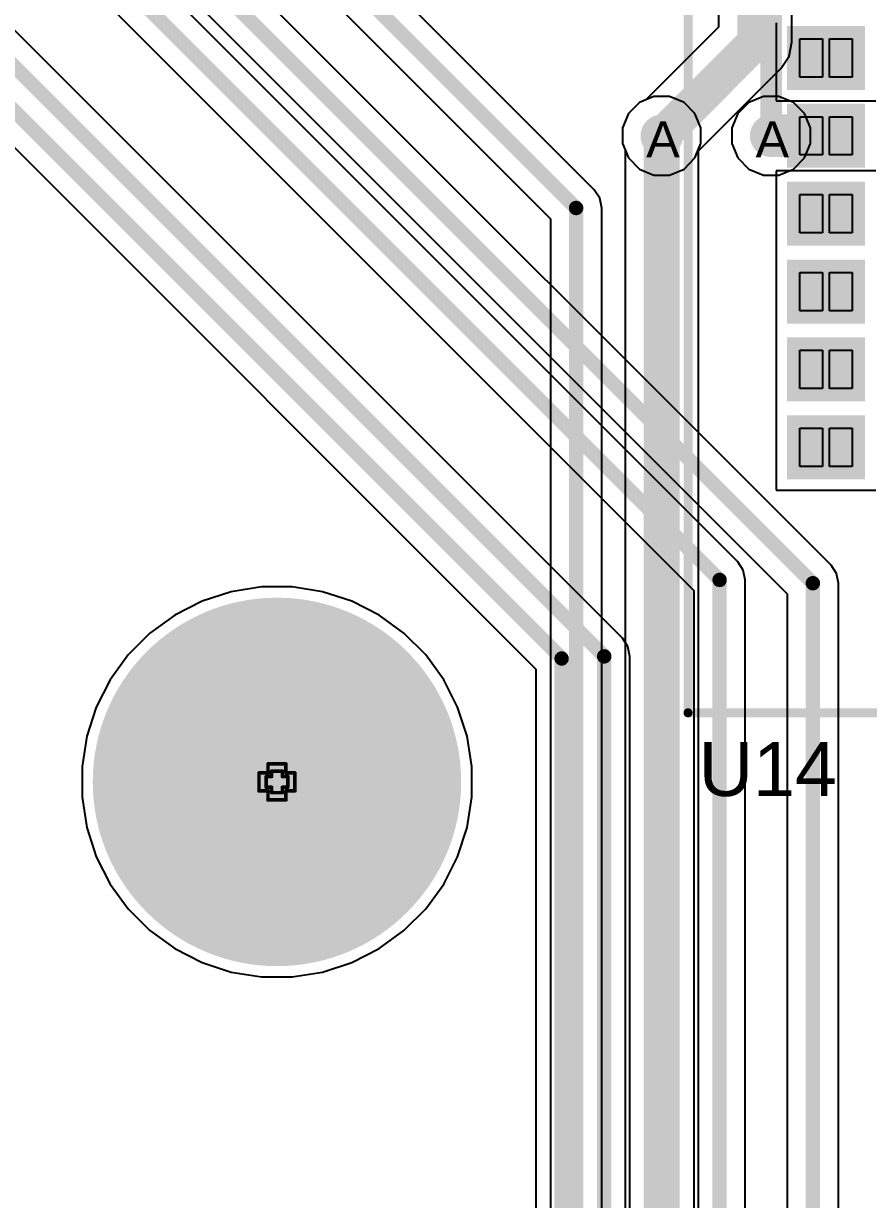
# Model space of a CAD drawing. Header units: inches. Extents: x 0 to 5271, y 0 to 5417.
# Drawn here: x 108.26 to 120.19, y 22.77 to 39.38 of the extents above; entities that cross this region are included whole.
import ezdxf

# ---------------------------------------------------------------- set-up
doc = ezdxf.new("R2010")
doc.units = ezdxf.units.IN
for name, color, linetype in [('Bottom Layer', 5, 'Continuous'), ('Bottom Solder', 6, 'Continuous'), ('Drill Drawing', 1, 'Continuous'), ('L2_GND1', 16, 'Continuous'), ('L3_SIG1', 76, 'Continuous'), ('L4_PWR', 90, 'Continuous'), ('L5_GND2', 156, 'Continuous'), ('L6_SIG2', 130, 'Continuous'), ('L7_GND3', 216, 'Continuous'), ('Multi-Layer', 9, 'Continuous'), ('Pad Holes', 156, 'Continuous'), ('Top Layer', 1, 'Continuous'), ('Top Overlay', 2, 'Continuous'), ('Top Paste', 8, 'Continuous'), ('Top Solder', 216, 'Continuous'), ('Via Holes', 16, 'Continuous')]:
    doc.layers.add(name, color=color, linetype=linetype)
doc.styles.add('Arial', font='', dxfattribs={"height": 0.2})
doc.styles.get('Arial').set_extended_font_data('Arial')

# ---------------------------------------------------------------- blocks, each defined once
blk = doc.blocks.new('AS0B826_S78B_7H_23')
at = {"layer": 'Bottom Layer'}
h = blk.add_hatch(color=5, dxfattribs=at)
edge = h.paths.add_edge_path()
edge.add_arc((37.802, -25.381), 2.5, 0, 360)
at = {"layer": 'Bottom Solder'}
h = blk.add_hatch(color=6, dxfattribs=at)
edge = h.paths.add_edge_path()
edge.add_arc((37.802, -25.381), 2.602, 0, 360)
at = {"layer": 'L2_GND1'}
h = blk.add_hatch(color=16, dxfattribs=at)
edge = h.paths.add_edge_path()
edge.add_arc((37.802, -25.381), 2.5, 0, 360)
at = {"layer": 'L3_SIG1'}
h = blk.add_hatch(color=76, dxfattribs=at)
edge = h.paths.add_edge_path()
edge.add_arc((37.802, -25.381), 2.5, 0, 360)
at = {"layer": 'L4_PWR'}
h = blk.add_hatch(color=90, dxfattribs=at)
edge = h.paths.add_edge_path()
edge.add_arc((37.802, -25.381), 2.5, 0, 360)
at = {"layer": 'L5_GND2'}
h = blk.add_hatch(color=156, dxfattribs=at)
edge = h.paths.add_edge_path()
edge.add_arc((37.802, -25.381), 2.5, 0, 360)
at = {"layer": 'L6_SIG2'}
h = blk.add_hatch(color=130, dxfattribs=at)
edge = h.paths.add_edge_path()
edge.add_arc((37.802, -25.381), 2.5, 0, 360)
at = {"layer": 'L7_GND3'}
h = blk.add_hatch(color=216, dxfattribs=at)
edge = h.paths.add_edge_path()
edge.add_arc((37.802, -25.381), 2.5, 0, 360)
at = {"layer": 'Multi-Layer'}
h = blk.add_hatch(color=9, dxfattribs=at)
edge = h.paths.add_edge_path()
edge.add_arc((37.802, -25.381), 2.5, 0, 360)
at = {"layer": 'Pad Holes'}
h = blk.add_hatch(color=7, dxfattribs=at)
edge = h.paths.add_edge_path()
edge.add_arc((37.802, -25.381), 1.65, 0, 360)
at = {"layer": 'Top Layer'}
h = blk.add_hatch(color=1, dxfattribs=at)
edge = h.paths.add_edge_path()
edge.add_arc((37.802, -25.381), 2.5, 0, 360)
at = {"layer": 'Top Solder'}
h = blk.add_hatch(color=216, dxfattribs=at)
edge = h.paths.add_edge_path()
edge.add_arc((37.802, -25.381), 2.602, 0, 360)
blk = doc.blocks.new('A7682E_268')
at = {"layer": 'Top Layer'}
for points in [[(-8.3, -0.2), (-7.4, -0.2), (-7.4, -0.9), (-8.3, -0.9)], [(-8.3, -1.3), (-7.4, -1.3), (-7.4, -2), (-8.3, -2)], [(-8.3, -2.4), (-7.4, -2.4), (-7.4, -3.1), (-8.3, -3.1)], [(-8.3, -3.5), (-7.4, -3.5), (-7.4, -4.2), (-8.3, -4.2)], [(-8.3, -4.6), (-7.4, -4.6), (-7.4, -5.3), (-8.3, -5.3)], [(-8.3, -5.7), (-7.4, -5.7), (-7.4, -6.4), (-8.3, -6.4)]]:
    blk.add_hatch(color=1, dxfattribs=at).paths.add_polyline_path(points)
at = {"layer": 'Top Solder'}
for points in [[(-8.402, -0.098), (-7.298, -0.098), (-7.298, -1.002), (-8.402, -1.002)], [(-8.402, -1.198), (-7.298, -1.198), (-7.298, -2.102), (-8.402, -2.102)], [(-8.402, -2.298), (-7.298, -2.298), (-7.298, -3.202), (-8.402, -3.202)], [(-8.402, -3.398), (-7.298, -3.398), (-7.298, -4.302), (-8.402, -4.302)], [(-8.402, -4.498), (-7.298, -4.498), (-7.298, -5.402), (-8.402, -5.402)], [(-8.402, -5.598), (-7.298, -5.598), (-7.298, -6.502), (-8.402, -6.502)]]:
    blk.add_hatch(color=216, dxfattribs=at).paths.add_polyline_path(points)
at = {"layer": 'Top Overlay'}
for points in [[(-9.8, -9.8, 0.127, 0.127, 0), (-9.8, 9.8, 0.127, 0.127, 0)], [(-9.8, -9.8, 0.127, 0.127, 0), (9.8, -9.8, 0.127, 0.127, 0)]]:
    blk.add_lwpolyline(points, format="xyseb", dxfattribs=at)
blk.add_lwpolyline([(-9.832, -9.8, 0.0635, 0.0635, 1), (-9.768, -9.8, 0.0635, 0.0635, 1)], format="xyseb", close=True, dxfattribs=at)
blk.add_lwpolyline([(-9.832, -9.8, 0.0635, 0.0635, 1), (-9.768, -9.8, 0.0635, 0.0635, 1)], format="xyseb", close=True, dxfattribs=at)
at = {"layer": 'Top Paste'}
for p, q in [((-8.22, -0.82), (-8.22, -0.28)), ((-8.22, -0.28), (-7.9, -0.28)), ((-7.9, -0.28), (-7.9, -0.82)), ((-7.8, -0.82), (-7.8, -0.28)), ((-7.8, -0.28), (-7.48, -0.28)), ((-7.48, -0.28), (-7.48, -0.82)), ((-7.9, -0.82), (-8.22, -0.82)), ((-7.48, -0.82), (-7.8, -0.82)), ((-8.22, -1.92), (-8.22, -1.38)), ((-8.22, -1.38), (-7.9, -1.38)), ((-7.9, -1.38), (-7.9, -1.92)), ((-7.8, -1.92), (-7.8, -1.38)), ((-7.8, -1.38), (-7.48, -1.38)), ((-7.48, -1.38), (-7.48, -1.92)), ((-7.9, -1.92), (-8.22, -1.92)), ((-7.48, -1.92), (-7.8, -1.92)), ((-8.22, -3.02), (-8.22, -2.48)), ((-8.22, -2.48), (-7.9, -2.48)), ((-7.9, -2.48), (-7.9, -3.02)), ((-7.8, -3.02), (-7.8, -2.48)), ((-7.8, -2.48), (-7.48, -2.48)), ((-7.48, -2.48), (-7.48, -3.02)), ((-7.9, -3.02), (-8.22, -3.02)), ((-7.48, -3.02), (-7.8, -3.02)), ((-8.22, -4.12), (-8.22, -3.58)), ((-8.22, -3.58), (-7.9, -3.58)), ((-7.9, -3.58), (-7.9, -4.12)), ((-7.8, -4.12), (-7.8, -3.58)), ((-7.8, -3.58), (-7.48, -3.58)), ((-7.48, -3.58), (-7.48, -4.12)), ((-7.9, -4.12), (-8.22, -4.12)), ((-7.48, -4.12), (-7.8, -4.12)), ((-8.22, -5.22), (-8.22, -4.68)), ((-8.22, -4.68), (-7.9, -4.68)), ((-7.9, -4.68), (-7.9, -5.22)), ((-7.8, -5.22), (-7.8, -4.68)), ((-7.8, -4.68), (-7.48, -4.68)), ((-7.48, -4.68), (-7.48, -5.22)), ((-7.9, -5.22), (-8.22, -5.22)), ((-7.48, -5.22), (-7.8, -5.22)), ((-8.22, -6.32), (-8.22, -5.78)), ((-8.22, -5.78), (-7.9, -5.78)), ((-7.9, -5.78), (-7.9, -6.32)), ((-7.8, -6.32), (-7.8, -5.78)), ((-7.8, -5.78), (-7.48, -5.78)), ((-7.48, -5.78), (-7.48, -6.32)), ((-7.9, -6.32), (-8.22, -6.32)), ((-7.48, -6.32), (-7.8, -6.32))]:
    blk.add_line(p, q, dxfattribs=at)

msp = doc.modelspace()

# ---------------------------------------------------------------- hatches: boundary and pattern name
at = {"layer": 'Bottom Layer'}
h = msp.add_hatch(color=5, dxfattribs=at)
edge = h.paths.add_edge_path()
edge.add_arc((117.272, 37.79), 0.3, 0, 360)
h = msp.add_hatch(color=5, dxfattribs=at)
edge = h.paths.add_edge_path()
edge.add_arc((118.817, 37.79), 0.3, 0, 360)
at = {"layer": 'L2_GND1'}
h = msp.add_hatch(color=16, dxfattribs=at)
edge = h.paths.add_edge_path()
edge.add_arc((117.272, 37.79), 0.3, 0, 360)
h = msp.add_hatch(color=16, dxfattribs=at)
edge = h.paths.add_edge_path()
edge.add_arc((118.817, 37.79), 0.3, 0, 360)
at = {"layer": 'L3_SIG1'}
h = msp.add_hatch(color=76, dxfattribs=at)
edge = h.paths.add_edge_path()
edge.add_arc((117.272, 37.79), 0.3, 0, 360)
h = msp.add_hatch(color=76, dxfattribs=at)
edge = h.paths.add_edge_path()
edge.add_arc((118.817, 37.79), 0.3, 0, 360)
at = {"layer": 'L4_PWR'}
h = msp.add_hatch(color=90, dxfattribs=at)
edge = h.paths.add_edge_path()
edge.add_arc((117.272, 37.79), 0.3, 0, 360)
h = msp.add_hatch(color=90, dxfattribs=at)
edge = h.paths.add_edge_path()
edge.add_arc((118.817, 37.79), 0.3, 0, 360)
at = {"layer": 'L5_GND2'}
h = msp.add_hatch(color=156, dxfattribs=at)
edge = h.paths.add_edge_path()
edge.add_arc((117.272, 37.79), 0.3, 0, 360)
h = msp.add_hatch(color=156, dxfattribs=at)
edge = h.paths.add_edge_path()
edge.add_arc((118.817, 37.79), 0.3, 0, 360)
at = {"layer": 'L6_SIG2'}
h = msp.add_hatch(color=130, dxfattribs=at)
edge = h.paths.add_edge_path()
edge.add_arc((117.272, 37.79), 0.3, 0, 360)
h = msp.add_hatch(color=130, dxfattribs=at)
edge = h.paths.add_edge_path()
edge.add_arc((118.817, 37.79), 0.3, 0, 360)
at = {"layer": 'L7_GND3'}
h = msp.add_hatch(color=216, dxfattribs=at)
edge = h.paths.add_edge_path()
edge.add_arc((117.272, 37.79), 0.3, 0, 360)
h = msp.add_hatch(color=216, dxfattribs=at)
edge = h.paths.add_edge_path()
edge.add_arc((118.817, 37.79), 0.3, 0, 360)
at = {"layer": 'Top Layer'}
h = msp.add_hatch(color=1, dxfattribs=at)
edge = h.paths.add_edge_path()
edge.add_arc((117.272, 37.79), 0.3, 0, 360)
h = msp.add_hatch(color=1, dxfattribs=at)
edge = h.paths.add_edge_path()
edge.add_arc((118.817, 37.79), 0.3, 0, 360)
msp.add_hatch(color=1, dxfattribs=at).paths.add_polyline_path([(118.817, 38.091), (118.817, 37.489), (119.595, 37.489), (119.595, 38.091)])
at = {"layer": 'Via Holes'}
h = msp.add_hatch(color=7, dxfattribs=at)
edge = h.paths.add_edge_path()
edge.add_arc((117.272, 37.79), 0.15, 0, 360)
h = msp.add_hatch(color=7, dxfattribs=at)
edge = h.paths.add_edge_path()
edge.add_arc((118.817, 37.79), 0.15, 0, 360)

# ---------------------------------------------------------------- linework, layer by layer
at = {"layer": 'Bottom Layer'}
for p, q in [((116.319, 37.026), (111.585, 41.76)), ((111.178, 41.141), (115.7, 36.619)), ((116.958, 38.26), (116.802, 38.104)), ((117.162, 38.344), (116.958, 38.26)), ((117.382, 38.344), (117.162, 38.344)), ((117.586, 38.26), (117.382, 38.344)), ((117.741, 38.104), (117.586, 38.26)), ((116.802, 38.104), (116.718, 37.901)), ((117.826, 37.901), (117.741, 38.104)), ((116.718, 37.901), (116.718, 37.68)), ((117.826, 37.68), (117.826, 37.901)), ((116.718, 37.68), (116.754, 37.593)), ((116.754, 37.593), (116.754, 19.213)), ((117.79, 37.593), (117.826, 37.68)), ((117.79, 18.399), (117.79, 37.593)), ((116.397, 36.908), (116.319, 37.026)), ((116.319, 37.026), (116.319, 37.026)), ((116.425, 36.77), (116.397, 36.908)), ((116.425, 22.075), (116.425, 36.77)), ((116.425, 36.77), (116.425, 36.77)), ((115.7, 36.619), (115.7, 22.225)), ((111.619, 31.418), (111.191, 31.35)), ((112.053, 31.418), (111.619, 31.418)), ((112.481, 31.35), (112.053, 31.418)), ((111.191, 31.35), (110.779, 31.216)), ((112.893, 31.216), (112.481, 31.35)), ((110.779, 31.216), (110.393, 31.019)), ((113.28, 31.019), (112.893, 31.216)), ((110.393, 31.019), (110.042, 30.765)), ((113.63, 30.765), (113.28, 31.019)), ((110.042, 30.765), (109.736, 30.458)), ((113.937, 30.458), (113.63, 30.765)), ((109.736, 30.458), (109.481, 30.107)), ((114.192, 30.107), (113.937, 30.458)), ((109.481, 30.107), (109.284, 29.721)), ((114.388, 29.721), (114.192, 30.107)), ((109.284, 29.721), (109.15, 29.309)), ((114.522, 29.309), (114.388, 29.721)), ((109.15, 29.309), (109.082, 28.881)), ((114.59, 28.881), (114.522, 29.309)), ((109.082, 28.881), (109.082, 28.447)), ((114.59, 28.447), (114.59, 28.881)), ((109.082, 28.447), (109.15, 28.019)), ((114.522, 28.019), (114.59, 28.447)), ((109.15, 28.019), (109.284, 27.607)), ((114.388, 27.607), (114.522, 28.019)), ((109.284, 27.607), (109.481, 27.221)), ((114.192, 27.221), (114.388, 27.607)), ((109.481, 27.221), (109.736, 26.87)), ((113.937, 26.87), (114.192, 27.221)), ((109.736, 26.87), (110.042, 26.563)), ((113.63, 26.563), (113.937, 26.87)), ((110.042, 26.563), (110.393, 26.309)), ((113.28, 26.309), (113.63, 26.563)), ((110.393, 26.309), (110.779, 26.112)), ((112.893, 26.112), (113.28, 26.309)), ((110.779, 26.112), (111.191, 25.978)), ((112.481, 25.978), (112.893, 26.112)), ((111.191, 25.978), (111.619, 25.91)), ((112.053, 25.91), (112.481, 25.978)), ((111.619, 25.91), (112.053, 25.91))]:
    msp.add_line(p, q, dxfattribs=at)
for points in [[(111.328, 41.504, 0.203, 0.203, 0), (116.062, 36.77, 0.203, 0.203, 0)], [(118.819, 37.792, 0.305, 0.305, 0), (118.819, 39.829, 0.305, 0.305, 0)], [(117.272, 18.399, 0.508, 0.508, 0), (117.272, 37.79, 0.508, 0.508, 0)], [(118.817, 37.79, 0.305, 0.305, 0), (118.819, 37.792, 0.305, 0.305, 0)], [(116.062, 22.075, 0.203, 0.203, 0), (116.062, 36.77, 0.203, 0.203, 0)]]:
    msp.add_lwpolyline(points, format="xyseb", dxfattribs=at)
for points in [[(117.145, 37.79, 0.254, 0.254, 1), (117.399, 37.79, 0.254, 0.254, 1)], [(118.741, 37.79, 0.152, 0.152, 1), (118.893, 37.79, 0.152, 0.152, 1)], [(118.743, 37.792, 0.152, 0.152, 1), (118.895, 37.792, 0.152, 0.152, 1)], [(118.743, 37.792, 0.152, 0.152, 1), (118.895, 37.792, 0.152, 0.152, 1)], [(116.011, 36.77, 0.102, 0.102, 1), (116.113, 36.77, 0.102, 0.102, 1)], [(116.011, 36.77, 0.102, 0.102, 1), (116.113, 36.77, 0.102, 0.102, 1)]]:
    msp.add_lwpolyline(points, format="xyseb", close=True, dxfattribs=at)
at = {"layer": 'Drill Drawing'}
for points in [[(111.709, 28.791, 0.0508, 0.0508, 0), (111.709, 28.918, 0.0508, 0.0508, 0)], [(111.709, 28.918, 0.0508, 0.0508, 0), (111.963, 28.918, 0.0508, 0.0508, 0)], [(111.963, 28.791, 0.0508, 0.0508, 0), (111.963, 28.918, 0.0508, 0.0508, 0)], [(111.582, 28.537, 0.0508, 0.0508, 0), (111.582, 28.791, 0.0508, 0.0508, 0)], [(111.582, 28.791, 0.0508, 0.0508, 0), (111.709, 28.791, 0.0508, 0.0508, 0)], [(111.684, 28.588, 0.0508, 0.0508, 0), (111.684, 28.74, 0.0508, 0.0508, 0)], [(111.684, 28.74, 0.0508, 0.0508, 0), (111.76, 28.74, 0.0508, 0.0508, 0)], [(111.76, 28.74, 0.0508, 0.0508, 0), (111.76, 28.816, 0.0508, 0.0508, 0)], [(111.76, 28.816, 0.0508, 0.0508, 0), (111.912, 28.816, 0.0508, 0.0508, 0)], [(111.912, 28.74, 0.0508, 0.0508, 0), (111.912, 28.816, 0.0508, 0.0508, 0)], [(111.912, 28.74, 0.0508, 0.0508, 0), (111.989, 28.74, 0.0508, 0.0508, 0)], [(111.963, 28.791, 0.0508, 0.0508, 0), (112.09, 28.791, 0.0508, 0.0508, 0)], [(111.989, 28.588, 0.0508, 0.0508, 0), (111.989, 28.74, 0.0508, 0.0508, 0)], [(112.09, 28.537, 0.0508, 0.0508, 0), (112.09, 28.791, 0.0508, 0.0508, 0)], [(111.684, 28.588, 0.0508, 0.0508, 0), (111.76, 28.588, 0.0508, 0.0508, 0)], [(111.76, 28.512, 0.0508, 0.0508, 0), (111.76, 28.588, 0.0508, 0.0508, 0)], [(111.912, 28.588, 0.0508, 0.0508, 0), (111.989, 28.588, 0.0508, 0.0508, 0)], [(111.912, 28.512, 0.0508, 0.0508, 0), (111.912, 28.588, 0.0508, 0.0508, 0)], [(111.582, 28.537, 0.0508, 0.0508, 0), (111.709, 28.537, 0.0508, 0.0508, 0)], [(111.709, 28.41, 0.0508, 0.0508, 0), (111.709, 28.537, 0.0508, 0.0508, 0)], [(111.709, 28.41, 0.0508, 0.0508, 0), (111.963, 28.41, 0.0508, 0.0508, 0)], [(111.76, 28.512, 0.0508, 0.0508, 0), (111.912, 28.512, 0.0508, 0.0508, 0)], [(111.963, 28.537, 0.0508, 0.0508, 0), (112.09, 28.537, 0.0508, 0.0508, 0)], [(111.963, 28.41, 0.0508, 0.0508, 0), (111.963, 28.537, 0.0508, 0.0508, 0)]]:
    msp.add_lwpolyline(points, format="xyseb", dxfattribs=at)
for points in [[(111.696, 28.918, 0.0254, 0.0254, 1), (111.722, 28.918, 0.0254, 0.0254, 1)], [(111.696, 28.918, 0.0254, 0.0254, 1), (111.722, 28.918, 0.0254, 0.0254, 1)], [(111.95, 28.918, 0.0254, 0.0254, 1), (111.976, 28.918, 0.0254, 0.0254, 1)], [(111.95, 28.918, 0.0254, 0.0254, 1), (111.976, 28.918, 0.0254, 0.0254, 1)], [(111.569, 28.791, 0.0254, 0.0254, 1), (111.595, 28.791, 0.0254, 0.0254, 1)], [(111.569, 28.791, 0.0254, 0.0254, 1), (111.595, 28.791, 0.0254, 0.0254, 1)], [(111.671, 28.74, 0.0254, 0.0254, 1), (111.696, 28.74, 0.0254, 0.0254, 1)], [(111.671, 28.74, 0.0254, 0.0254, 1), (111.696, 28.74, 0.0254, 0.0254, 1)], [(111.696, 28.791, 0.0254, 0.0254, 1), (111.722, 28.791, 0.0254, 0.0254, 1)], [(111.696, 28.791, 0.0254, 0.0254, 1), (111.722, 28.791, 0.0254, 0.0254, 1)], [(111.747, 28.816, 0.0254, 0.0254, 1), (111.773, 28.816, 0.0254, 0.0254, 1)], [(111.747, 28.816, 0.0254, 0.0254, 1), (111.773, 28.816, 0.0254, 0.0254, 1)], [(111.747, 28.74, 0.0254, 0.0254, 1), (111.773, 28.74, 0.0254, 0.0254, 1)], [(111.747, 28.74, 0.0254, 0.0254, 1), (111.773, 28.74, 0.0254, 0.0254, 1)], [(111.9, 28.816, 0.0254, 0.0254, 1), (111.925, 28.816, 0.0254, 0.0254, 1)], [(111.9, 28.816, 0.0254, 0.0254, 1), (111.925, 28.816, 0.0254, 0.0254, 1)], [(111.9, 28.74, 0.0254, 0.0254, 1), (111.925, 28.74, 0.0254, 0.0254, 1)], [(111.9, 28.74, 0.0254, 0.0254, 1), (111.925, 28.74, 0.0254, 0.0254, 1)], [(111.95, 28.791, 0.0254, 0.0254, 1), (111.976, 28.791, 0.0254, 0.0254, 1)], [(111.95, 28.791, 0.0254, 0.0254, 1), (111.976, 28.791, 0.0254, 0.0254, 1)], [(111.976, 28.74, 0.0254, 0.0254, 1), (112.001, 28.74, 0.0254, 0.0254, 1)], [(111.976, 28.74, 0.0254, 0.0254, 1), (112.001, 28.74, 0.0254, 0.0254, 1)], [(112.077, 28.791, 0.0254, 0.0254, 1), (112.103, 28.791, 0.0254, 0.0254, 1)], [(112.077, 28.791, 0.0254, 0.0254, 1), (112.103, 28.791, 0.0254, 0.0254, 1)], [(111.671, 28.588, 0.0254, 0.0254, 1), (111.696, 28.588, 0.0254, 0.0254, 1)], [(111.671, 28.588, 0.0254, 0.0254, 1), (111.696, 28.588, 0.0254, 0.0254, 1)], [(111.747, 28.588, 0.0254, 0.0254, 1), (111.773, 28.588, 0.0254, 0.0254, 1)], [(111.747, 28.588, 0.0254, 0.0254, 1), (111.773, 28.588, 0.0254, 0.0254, 1)], [(111.9, 28.588, 0.0254, 0.0254, 1), (111.925, 28.588, 0.0254, 0.0254, 1)], [(111.9, 28.588, 0.0254, 0.0254, 1), (111.925, 28.588, 0.0254, 0.0254, 1)], [(111.976, 28.588, 0.0254, 0.0254, 1), (112.001, 28.588, 0.0254, 0.0254, 1)], [(111.976, 28.588, 0.0254, 0.0254, 1), (112.001, 28.588, 0.0254, 0.0254, 1)], [(111.569, 28.537, 0.0254, 0.0254, 1), (111.595, 28.537, 0.0254, 0.0254, 1)], [(111.569, 28.537, 0.0254, 0.0254, 1), (111.595, 28.537, 0.0254, 0.0254, 1)], [(111.696, 28.537, 0.0254, 0.0254, 1), (111.722, 28.537, 0.0254, 0.0254, 1)], [(111.696, 28.537, 0.0254, 0.0254, 1), (111.722, 28.537, 0.0254, 0.0254, 1)], [(111.696, 28.41, 0.0254, 0.0254, 1), (111.722, 28.41, 0.0254, 0.0254, 1)], [(111.696, 28.41, 0.0254, 0.0254, 1), (111.722, 28.41, 0.0254, 0.0254, 1)], [(111.747, 28.512, 0.0254, 0.0254, 1), (111.773, 28.512, 0.0254, 0.0254, 1)], [(111.747, 28.512, 0.0254, 0.0254, 1), (111.773, 28.512, 0.0254, 0.0254, 1)], [(111.9, 28.512, 0.0254, 0.0254, 1), (111.925, 28.512, 0.0254, 0.0254, 1)], [(111.9, 28.512, 0.0254, 0.0254, 1), (111.925, 28.512, 0.0254, 0.0254, 1)], [(111.95, 28.537, 0.0254, 0.0254, 1), (111.976, 28.537, 0.0254, 0.0254, 1)], [(111.95, 28.537, 0.0254, 0.0254, 1), (111.976, 28.537, 0.0254, 0.0254, 1)], [(111.95, 28.41, 0.0254, 0.0254, 1), (111.976, 28.41, 0.0254, 0.0254, 1)], [(111.95, 28.41, 0.0254, 0.0254, 1), (111.976, 28.41, 0.0254, 0.0254, 1)], [(112.077, 28.537, 0.0254, 0.0254, 1), (112.103, 28.537, 0.0254, 0.0254, 1)], [(112.077, 28.537, 0.0254, 0.0254, 1), (112.103, 28.537, 0.0254, 0.0254, 1)]]:
    msp.add_lwpolyline(points, format="xyseb", close=True, dxfattribs=at)
at = {"layer": 'L2_GND1'}
for p, q in [((116.958, 38.26), (116.802, 38.104)), ((117.162, 38.344), (116.958, 38.26)), ((117.382, 38.344), (117.162, 38.344)), ((117.586, 38.26), (117.382, 38.344)), ((117.741, 38.104), (117.586, 38.26)), ((116.802, 38.104), (116.718, 37.901)), ((117.826, 37.901), (117.741, 38.104)), ((116.718, 37.901), (116.718, 37.68)), ((117.826, 37.68), (117.826, 37.901)), ((116.718, 37.68), (116.802, 37.477)), ((117.741, 37.477), (117.826, 37.68)), ((116.802, 37.477), (116.958, 37.321)), ((117.586, 37.321), (117.741, 37.477)), ((116.958, 37.321), (117.162, 37.236)), ((117.162, 37.236), (117.382, 37.236)), ((117.382, 37.236), (117.586, 37.321)), ((111.619, 31.418), (111.191, 31.35)), ((112.053, 31.418), (111.619, 31.418)), ((112.481, 31.35), (112.053, 31.418)), ((111.191, 31.35), (110.779, 31.216)), ((112.893, 31.216), (112.481, 31.35)), ((110.779, 31.216), (110.393, 31.019)), ((113.28, 31.019), (112.893, 31.216)), ((110.393, 31.019), (110.042, 30.765)), ((113.63, 30.765), (113.28, 31.019)), ((110.042, 30.765), (109.736, 30.458)), ((113.937, 30.458), (113.63, 30.765)), ((109.736, 30.458), (109.481, 30.107)), ((114.192, 30.107), (113.937, 30.458)), ((109.481, 30.107), (109.284, 29.721)), ((114.388, 29.721), (114.192, 30.107)), ((109.284, 29.721), (109.15, 29.309)), ((114.522, 29.309), (114.388, 29.721)), ((109.15, 29.309), (109.082, 28.881)), ((114.59, 28.881), (114.522, 29.309)), ((109.082, 28.881), (109.082, 28.447)), ((114.59, 28.447), (114.59, 28.881)), ((109.082, 28.447), (109.15, 28.019)), ((114.522, 28.019), (114.59, 28.447)), ((109.15, 28.019), (109.284, 27.607)), ((114.388, 27.607), (114.522, 28.019)), ((109.284, 27.607), (109.481, 27.221)), ((114.192, 27.221), (114.388, 27.607)), ((109.481, 27.221), (109.736, 26.87)), ((113.937, 26.87), (114.192, 27.221)), ((109.736, 26.87), (110.042, 26.563)), ((113.63, 26.563), (113.937, 26.87)), ((110.042, 26.563), (110.393, 26.309)), ((113.28, 26.309), (113.63, 26.563)), ((110.393, 26.309), (110.779, 26.112)), ((112.893, 26.112), (113.28, 26.309)), ((110.779, 26.112), (111.191, 25.978)), ((112.481, 25.978), (112.893, 26.112)), ((111.191, 25.978), (111.619, 25.91)), ((112.053, 25.91), (112.481, 25.978)), ((111.619, 25.91), (112.053, 25.91))]:
    msp.add_line(p, q, dxfattribs=at)
at = {"layer": 'L3_SIG1'}
for p, q in [((116.958, 38.26), (116.802, 38.104)), ((117.162, 38.344), (116.958, 38.26)), ((117.382, 38.344), (117.162, 38.344)), ((117.586, 38.26), (117.382, 38.344)), ((117.741, 38.104), (117.586, 38.26)), ((116.802, 38.104), (116.718, 37.901)), ((117.826, 37.901), (117.741, 38.104)), ((116.718, 37.901), (116.718, 37.68)), ((117.826, 37.68), (117.826, 37.901)), ((116.718, 37.68), (116.802, 37.477)), ((117.741, 37.477), (117.826, 37.68)), ((116.802, 37.477), (116.958, 37.321)), ((117.586, 37.321), (117.741, 37.477)), ((116.958, 37.321), (117.162, 37.236)), ((117.162, 37.236), (117.382, 37.236)), ((117.382, 37.236), (117.586, 37.321)), ((111.619, 31.418), (111.191, 31.35)), ((112.053, 31.418), (111.619, 31.418)), ((112.481, 31.35), (112.053, 31.418)), ((111.191, 31.35), (110.779, 31.216)), ((112.893, 31.216), (112.481, 31.35)), ((110.779, 31.216), (110.393, 31.019)), ((113.28, 31.019), (112.893, 31.216)), ((110.393, 31.019), (110.042, 30.765)), ((113.63, 30.765), (113.28, 31.019)), ((110.042, 30.765), (109.736, 30.458)), ((113.937, 30.458), (113.63, 30.765)), ((109.736, 30.458), (109.481, 30.107)), ((114.192, 30.107), (113.937, 30.458)), ((109.481, 30.107), (109.284, 29.721)), ((114.388, 29.721), (114.192, 30.107)), ((109.284, 29.721), (109.15, 29.309)), ((114.522, 29.309), (114.388, 29.721)), ((109.15, 29.309), (109.082, 28.881)), ((114.59, 28.881), (114.522, 29.309)), ((109.082, 28.881), (109.082, 28.447)), ((114.59, 28.447), (114.59, 28.881)), ((109.082, 28.447), (109.15, 28.019)), ((114.522, 28.019), (114.59, 28.447)), ((109.15, 28.019), (109.284, 27.607)), ((114.388, 27.607), (114.522, 28.019)), ((109.284, 27.607), (109.481, 27.221)), ((114.192, 27.221), (114.388, 27.607)), ((109.481, 27.221), (109.736, 26.87)), ((113.937, 26.87), (114.192, 27.221)), ((109.736, 26.87), (110.042, 26.563)), ((113.63, 26.563), (113.937, 26.87)), ((110.042, 26.563), (110.393, 26.309)), ((113.28, 26.309), (113.63, 26.563)), ((110.393, 26.309), (110.779, 26.112)), ((112.893, 26.112), (113.28, 26.309)), ((110.779, 26.112), (111.191, 25.978)), ((112.481, 25.978), (112.893, 26.112)), ((111.191, 25.978), (111.619, 25.91)), ((112.053, 25.91), (112.481, 25.978)), ((111.619, 25.91), (112.053, 25.91))]:
    msp.add_line(p, q, dxfattribs=at)
at = {"layer": 'L4_PWR'}
for p, q in [((118.503, 38.26), (118.348, 38.104)), ((118.707, 38.344), (118.503, 38.26)), ((118.927, 38.344), (118.707, 38.344)), ((119.131, 38.26), (118.927, 38.344)), ((119.287, 38.104), (119.131, 38.26)), ((118.348, 38.104), (118.263, 37.901)), ((119.371, 37.901), (119.287, 38.104)), ((118.263, 37.901), (118.263, 37.68)), ((119.371, 37.68), (119.371, 37.901)), ((118.263, 37.68), (118.348, 37.477)), ((119.287, 37.477), (119.371, 37.68)), ((118.348, 37.477), (118.503, 37.321)), ((119.131, 37.321), (119.287, 37.477)), ((118.503, 37.321), (118.707, 37.236)), ((118.707, 37.236), (118.927, 37.236)), ((118.927, 37.236), (119.131, 37.321)), ((111.619, 31.418), (111.191, 31.35)), ((112.053, 31.418), (111.619, 31.418)), ((112.481, 31.35), (112.053, 31.418)), ((111.191, 31.35), (110.779, 31.216)), ((112.893, 31.216), (112.481, 31.35)), ((110.779, 31.216), (110.393, 31.019)), ((113.28, 31.019), (112.893, 31.216)), ((110.393, 31.019), (110.042, 30.765)), ((113.63, 30.765), (113.28, 31.019)), ((110.042, 30.765), (109.736, 30.458)), ((113.937, 30.458), (113.63, 30.765)), ((109.736, 30.458), (109.481, 30.107)), ((114.192, 30.107), (113.937, 30.458)), ((109.481, 30.107), (109.284, 29.721)), ((114.388, 29.721), (114.192, 30.107)), ((109.284, 29.721), (109.15, 29.309)), ((114.522, 29.309), (114.388, 29.721)), ((109.15, 29.309), (109.082, 28.881)), ((114.59, 28.881), (114.522, 29.309)), ((109.082, 28.881), (109.082, 28.447)), ((114.59, 28.447), (114.59, 28.881)), ((109.082, 28.447), (109.15, 28.019)), ((114.522, 28.019), (114.59, 28.447)), ((109.15, 28.019), (109.284, 27.607)), ((114.388, 27.607), (114.522, 28.019)), ((109.284, 27.607), (109.481, 27.221)), ((114.192, 27.221), (114.388, 27.607)), ((109.481, 27.221), (109.736, 26.87)), ((113.937, 26.87), (114.192, 27.221)), ((109.736, 26.87), (110.042, 26.563)), ((113.63, 26.563), (113.937, 26.87)), ((110.042, 26.563), (110.393, 26.309)), ((113.28, 26.309), (113.63, 26.563)), ((110.393, 26.309), (110.779, 26.112)), ((112.893, 26.112), (113.28, 26.309)), ((110.779, 26.112), (111.191, 25.978)), ((112.481, 25.978), (112.893, 26.112)), ((111.191, 25.978), (111.619, 25.91)), ((112.053, 25.91), (112.481, 25.978)), ((111.619, 25.91), (112.053, 25.91))]:
    msp.add_line(p, q, dxfattribs=at)
at = {"layer": 'L5_GND2'}
for p, q in [((116.958, 38.26), (116.802, 38.104)), ((117.162, 38.344), (116.958, 38.26)), ((117.382, 38.344), (117.162, 38.344)), ((117.586, 38.26), (117.382, 38.344)), ((117.741, 38.104), (117.586, 38.26)), ((116.802, 38.104), (116.718, 37.901)), ((117.826, 37.901), (117.741, 38.104)), ((116.718, 37.901), (116.718, 37.68)), ((117.826, 37.68), (117.826, 37.901)), ((116.718, 37.68), (116.802, 37.477)), ((117.741, 37.477), (117.826, 37.68)), ((116.802, 37.477), (116.958, 37.321)), ((117.586, 37.321), (117.741, 37.477)), ((116.958, 37.321), (117.162, 37.236)), ((117.162, 37.236), (117.382, 37.236)), ((117.382, 37.236), (117.586, 37.321)), ((111.619, 31.418), (111.191, 31.35)), ((112.053, 31.418), (111.619, 31.418)), ((112.481, 31.35), (112.053, 31.418)), ((111.191, 31.35), (110.779, 31.216)), ((112.893, 31.216), (112.481, 31.35)), ((110.779, 31.216), (110.393, 31.019)), ((113.28, 31.019), (112.893, 31.216)), ((110.393, 31.019), (110.042, 30.765)), ((113.63, 30.765), (113.28, 31.019)), ((110.042, 30.765), (109.736, 30.458)), ((113.937, 30.458), (113.63, 30.765)), ((109.736, 30.458), (109.481, 30.107)), ((114.192, 30.107), (113.937, 30.458)), ((109.481, 30.107), (109.284, 29.721)), ((114.388, 29.721), (114.192, 30.107)), ((109.284, 29.721), (109.15, 29.309)), ((114.522, 29.309), (114.388, 29.721)), ((109.15, 29.309), (109.082, 28.881)), ((114.59, 28.881), (114.522, 29.309)), ((109.082, 28.881), (109.082, 28.447)), ((114.59, 28.447), (114.59, 28.881)), ((109.082, 28.447), (109.15, 28.019)), ((114.522, 28.019), (114.59, 28.447)), ((109.15, 28.019), (109.284, 27.607)), ((114.388, 27.607), (114.522, 28.019)), ((109.284, 27.607), (109.481, 27.221)), ((114.192, 27.221), (114.388, 27.607)), ((109.481, 27.221), (109.736, 26.87)), ((113.937, 26.87), (114.192, 27.221)), ((109.736, 26.87), (110.042, 26.563)), ((113.63, 26.563), (113.937, 26.87)), ((110.042, 26.563), (110.393, 26.309)), ((113.28, 26.309), (113.63, 26.563)), ((110.393, 26.309), (110.779, 26.112)), ((112.893, 26.112), (113.28, 26.309)), ((110.779, 26.112), (111.191, 25.978)), ((112.481, 25.978), (112.893, 26.112)), ((111.191, 25.978), (111.619, 25.91)), ((112.053, 25.91), (112.481, 25.978)), ((111.619, 25.91), (112.053, 25.91))]:
    msp.add_line(p, q, dxfattribs=at)
at = {"layer": 'L6_SIG2'}
for p, q in [((119.111, 39.111), (119.111, 43.288)), ((118.075, 40.15), (118.075, 39.326)), ((118.075, 39.326), (117.045, 38.296)), ((119.071, 38.913), (119.111, 39.111)), ((118.959, 38.745), (119.071, 38.913)), ((117.778, 37.564), (118.959, 38.745)), ((116.958, 38.26), (116.802, 38.104)), ((117.045, 38.296), (116.958, 38.26)), ((116.802, 38.104), (116.718, 37.901)), ((116.718, 37.901), (116.718, 37.68)), ((116.718, 37.68), (116.802, 37.477)), ((117.741, 37.477), (117.778, 37.564)), ((116.802, 37.477), (116.958, 37.321)), ((117.586, 37.321), (117.741, 37.477)), ((116.958, 37.321), (117.162, 37.236)), ((117.162, 37.236), (117.382, 37.236)), ((117.382, 37.236), (117.586, 37.321)), ((111.619, 31.418), (111.191, 31.35)), ((112.053, 31.418), (111.619, 31.418)), ((112.481, 31.35), (112.053, 31.418)), ((111.191, 31.35), (110.779, 31.216)), ((112.893, 31.216), (112.481, 31.35)), ((110.779, 31.216), (110.393, 31.019)), ((113.28, 31.019), (112.893, 31.216)), ((110.393, 31.019), (110.042, 30.765)), ((113.63, 30.765), (113.28, 31.019)), ((110.042, 30.765), (109.736, 30.458)), ((113.937, 30.458), (113.63, 30.765)), ((109.736, 30.458), (109.481, 30.107)), ((114.192, 30.107), (113.937, 30.458)), ((109.481, 30.107), (109.284, 29.721)), ((114.388, 29.721), (114.192, 30.107)), ((109.284, 29.721), (109.15, 29.309)), ((114.522, 29.309), (114.388, 29.721)), ((109.15, 29.309), (109.082, 28.881)), ((114.59, 28.881), (114.522, 29.309)), ((109.082, 28.881), (109.082, 28.447)), ((114.59, 28.447), (114.59, 28.881)), ((109.082, 28.447), (109.15, 28.019)), ((114.522, 28.019), (114.59, 28.447)), ((109.15, 28.019), (109.284, 27.607)), ((114.388, 27.607), (114.522, 28.019)), ((109.284, 27.607), (109.481, 27.221)), ((114.192, 27.221), (114.388, 27.607)), ((109.481, 27.221), (109.736, 26.87)), ((113.937, 26.87), (114.192, 27.221)), ((109.736, 26.87), (110.042, 26.563)), ((113.63, 26.563), (113.937, 26.87)), ((110.042, 26.563), (110.393, 26.309)), ((113.28, 26.309), (113.63, 26.563)), ((110.393, 26.309), (110.779, 26.112)), ((112.893, 26.112), (113.28, 26.309)), ((110.779, 26.112), (111.191, 25.978)), ((112.481, 25.978), (112.893, 26.112)), ((111.191, 25.978), (111.619, 25.91)), ((112.053, 25.91), (112.481, 25.978)), ((111.619, 25.91), (112.053, 25.91))]:
    msp.add_line(p, q, dxfattribs=at)
for points in [[(118.593, 39.111, 0.508, 0.508, 0), (118.593, 43.485, 0.508, 0.508, 0)], [(117.272, 37.79, 0.508, 0.508, 0), (118.593, 39.111, 0.508, 0.508, 0)]]:
    msp.add_lwpolyline(points, format="xyseb", dxfattribs=at)
for points in [[(118.466, 39.111, 0.254, 0.254, 1), (118.72, 39.111, 0.254, 0.254, 1)], [(118.466, 39.111, 0.254, 0.254, 1), (118.72, 39.111, 0.254, 0.254, 1)], [(117.145, 37.79, 0.254, 0.254, 1), (117.399, 37.79, 0.254, 0.254, 1)]]:
    msp.add_lwpolyline(points, format="xyseb", close=True, dxfattribs=at)
at = {"layer": 'L7_GND3'}
for p, q in [((116.958, 38.26), (116.802, 38.104)), ((117.162, 38.344), (116.958, 38.26)), ((117.382, 38.344), (117.162, 38.344)), ((117.586, 38.26), (117.382, 38.344)), ((117.741, 38.104), (117.586, 38.26)), ((116.802, 38.104), (116.718, 37.901)), ((117.826, 37.901), (117.741, 38.104)), ((116.718, 37.901), (116.718, 37.68)), ((117.826, 37.68), (117.826, 37.901)), ((116.718, 37.68), (116.802, 37.477)), ((117.741, 37.477), (117.826, 37.68)), ((116.802, 37.477), (116.958, 37.321)), ((117.586, 37.321), (117.741, 37.477)), ((116.958, 37.321), (117.162, 37.236)), ((117.162, 37.236), (117.382, 37.236)), ((117.382, 37.236), (117.586, 37.321)), ((111.619, 31.418), (111.191, 31.35)), ((112.053, 31.418), (111.619, 31.418)), ((112.481, 31.35), (112.053, 31.418)), ((111.191, 31.35), (110.779, 31.216)), ((112.893, 31.216), (112.481, 31.35)), ((110.779, 31.216), (110.393, 31.019)), ((113.28, 31.019), (112.893, 31.216)), ((110.393, 31.019), (110.042, 30.765)), ((113.63, 30.765), (113.28, 31.019)), ((110.042, 30.765), (109.736, 30.458)), ((113.937, 30.458), (113.63, 30.765)), ((109.736, 30.458), (109.481, 30.107)), ((114.192, 30.107), (113.937, 30.458)), ((109.481, 30.107), (109.284, 29.721)), ((114.388, 29.721), (114.192, 30.107)), ((109.284, 29.721), (109.15, 29.309)), ((114.522, 29.309), (114.388, 29.721)), ((109.15, 29.309), (109.082, 28.881)), ((114.59, 28.881), (114.522, 29.309)), ((109.082, 28.881), (109.082, 28.447)), ((114.59, 28.447), (114.59, 28.881)), ((109.082, 28.447), (109.15, 28.019)), ((114.522, 28.019), (114.59, 28.447)), ((109.15, 28.019), (109.284, 27.607)), ((114.388, 27.607), (114.522, 28.019)), ((109.284, 27.607), (109.481, 27.221)), ((114.192, 27.221), (114.388, 27.607)), ((109.481, 27.221), (109.736, 26.87)), ((113.937, 26.87), (114.192, 27.221)), ((109.736, 26.87), (110.042, 26.563)), ((113.63, 26.563), (113.937, 26.87)), ((110.042, 26.563), (110.393, 26.309)), ((113.28, 26.309), (113.63, 26.563)), ((110.393, 26.309), (110.779, 26.112)), ((112.893, 26.112), (113.28, 26.309)), ((110.779, 26.112), (111.191, 25.978)), ((112.481, 25.978), (112.893, 26.112)), ((111.191, 25.978), (111.619, 25.91)), ((112.053, 25.91), (112.481, 25.978)), ((111.619, 25.91), (112.053, 25.91))]:
    msp.add_line(p, q, dxfattribs=at)
at = {"layer": 'Top Layer'}
for p, q in [((119.663, 31.726), (102.306, 49.083)), ((101.778, 48.586), (119.044, 31.32)), ((97.278, 48.474), (115.495, 30.257)), ((118.345, 31.773), (101.633, 48.486)), ((100.963, 48.131), (117.726, 31.367)), ((116.715, 30.693), (103.655, 43.754)), ((118.889, 39.386), (118.889, 38.286)), ((116.958, 38.26), (116.802, 38.104)), ((117.162, 38.344), (116.958, 38.26)), ((117.382, 38.344), (117.162, 38.344)), ((117.586, 38.26), (117.382, 38.344)), ((117.741, 38.104), (117.586, 38.26)), ((118.889, 38.286), (120.297, 38.286)), ((116.802, 38.104), (116.718, 37.901)), ((117.826, 37.901), (117.741, 38.104)), ((116.718, 37.901), (116.718, 37.68)), ((117.826, 37.68), (117.826, 37.901)), ((116.718, 37.68), (116.802, 37.477)), ((117.741, 37.477), (117.826, 37.68)), ((116.802, 37.477), (116.958, 37.321)), ((117.586, 37.321), (117.741, 37.477)), ((116.958, 37.321), (117.162, 37.236)), ((117.162, 37.236), (117.382, 37.236)), ((117.382, 37.236), (117.586, 37.321)), ((120.297, 37.294), (118.889, 37.294)), ((118.889, 37.294), (118.889, 36.086)), ((118.889, 36.086), (118.889, 34.986)), ((118.889, 34.986), (118.889, 33.886)), ((118.889, 33.886), (118.889, 32.786)), ((118.889, 32.786), (120.297, 32.786)), ((118.424, 31.656), (118.345, 31.773)), ((118.345, 31.773), (118.345, 31.773)), ((119.741, 31.609), (119.663, 31.726)), ((119.663, 31.726), (119.663, 31.726)), ((118.452, 31.517), (118.424, 31.656)), ((119.769, 31.47), (119.741, 31.609)), ((111.619, 31.418), (111.191, 31.35)), ((112.053, 31.418), (111.619, 31.418)), ((112.481, 31.35), (112.053, 31.418)), ((118.452, 19.574), (118.452, 31.517)), ((118.452, 31.517), (118.452, 31.517)), ((119.769, 19.574), (119.769, 31.47)), ((119.769, 31.47), (119.769, 31.47)), ((111.191, 31.35), (110.779, 31.216)), ((112.893, 31.216), (112.481, 31.35)), ((117.726, 31.367), (117.726, 19.574)), ((119.044, 31.32), (119.044, 19.574)), ((110.779, 31.216), (110.393, 31.019)), ((113.28, 31.019), (112.893, 31.216)), ((110.393, 31.019), (110.042, 30.765)), ((113.63, 30.765), (113.28, 31.019)), ((110.042, 30.765), (109.736, 30.458)), ((113.937, 30.458), (113.63, 30.765)), ((116.794, 30.576), (116.715, 30.693)), ((116.715, 30.693), (116.715, 30.693)), ((116.822, 30.437), (116.794, 30.576)), ((109.736, 30.458), (109.481, 30.107)), ((114.192, 30.107), (113.937, 30.458)), ((116.822, 19.043), (116.822, 30.437)), ((116.822, 30.437), (116.822, 30.437)), ((115.495, 30.257), (115.495, 20.075)), ((109.481, 30.107), (109.284, 29.721)), ((114.388, 29.721), (114.192, 30.107)), ((109.284, 29.721), (109.15, 29.309)), ((114.522, 29.309), (114.388, 29.721)), ((109.15, 29.309), (109.082, 28.881)), ((114.59, 28.881), (114.522, 29.309)), ((109.082, 28.881), (109.082, 28.447)), ((114.59, 28.447), (114.59, 28.881)), ((109.082, 28.447), (109.15, 28.019)), ((114.522, 28.019), (114.59, 28.447)), ((109.15, 28.019), (109.284, 27.607)), ((114.388, 27.607), (114.522, 28.019)), ((109.284, 27.607), (109.481, 27.221)), ((114.192, 27.221), (114.388, 27.607)), ((109.481, 27.221), (109.736, 26.87)), ((113.937, 26.87), (114.192, 27.221)), ((109.736, 26.87), (110.042, 26.563)), ((113.63, 26.563), (113.937, 26.87)), ((110.042, 26.563), (110.393, 26.309)), ((113.28, 26.309), (113.63, 26.563)), ((110.393, 26.309), (110.779, 26.112)), ((112.893, 26.112), (113.28, 26.309)), ((110.779, 26.112), (111.191, 25.978)), ((112.481, 25.978), (112.893, 26.112)), ((111.191, 25.978), (111.619, 25.91)), ((112.053, 25.91), (112.481, 25.978)), ((111.619, 25.91), (112.053, 25.91))]:
    msp.add_line(p, q, dxfattribs=at)
for points in [[(101.905, 48.971, 0.203, 0.203, 0), (119.406, 31.47, 0.203, 0.203, 0)], [(98.034, 48.862, 0.203, 0.203, 0), (116.459, 30.437, 0.203, 0.203, 0)], [(97.534, 48.731, 0.203, 0.203, 0), (115.858, 30.407, 0.203, 0.203, 0)], [(101.219, 48.387, 0.203, 0.203, 0), (118.089, 31.517, 0.203, 0.203, 0)], [(118.089, 19.092, 0.203, 0.203, 0), (118.089, 31.517, 0.203, 0.203, 0)], [(119.406, 19.092, 0.203, 0.203, 0), (119.406, 31.47, 0.203, 0.203, 0)], [(115.858, 19.654, 0.203, 0.203, 0), (115.858, 30.407, 0.203, 0.203, 0)], [(116.459, 18.622, 0.203, 0.203, 0), (116.459, 30.437, 0.203, 0.203, 0)]]:
    msp.add_lwpolyline(points, format="xyseb", dxfattribs=at)
for points in [[(118.038, 31.517, 0.102, 0.102, 1), (118.14, 31.517, 0.102, 0.102, 1)], [(118.038, 31.517, 0.102, 0.102, 1), (118.14, 31.517, 0.102, 0.102, 1)], [(119.355, 31.47, 0.102, 0.102, 1), (119.457, 31.47, 0.102, 0.102, 1)], [(119.355, 31.47, 0.102, 0.102, 1), (119.457, 31.47, 0.102, 0.102, 1)], [(115.807, 30.407, 0.102, 0.102, 1), (115.908, 30.407, 0.102, 0.102, 1)], [(115.807, 30.407, 0.102, 0.102, 1), (115.908, 30.407, 0.102, 0.102, 1)], [(116.408, 30.437, 0.102, 0.102, 1), (116.51, 30.437, 0.102, 0.102, 1)], [(116.408, 30.437, 0.102, 0.102, 1), (116.51, 30.437, 0.102, 0.102, 1)]]:
    msp.add_lwpolyline(points, format="xyseb", close=True, dxfattribs=at)

# ---------------------------------------------------------------- block references
for name, p in [('AS0B826_S78B_7H_23', (74.034, 54.045)), ('A7682E_268', (127.443, 39.44))]:
    msp.add_blockref(name, p)

# ---------------------------------------------------------------- texts
at = {"layer": 'Drill Drawing', "style": 'Arial'}
for p in [(117.052, 37.486), (118.597, 37.486)]:
    msp.add_text('A', height=0.508, dxfattribs=at).set_placement(p)
at = {"layer": 'Top Overlay', "style": 'Arial'}
msp.add_text('U14', height=0.762, dxfattribs=at).set_placement((117.793, 28.464))

doc.saveas('drawing.dxf')
